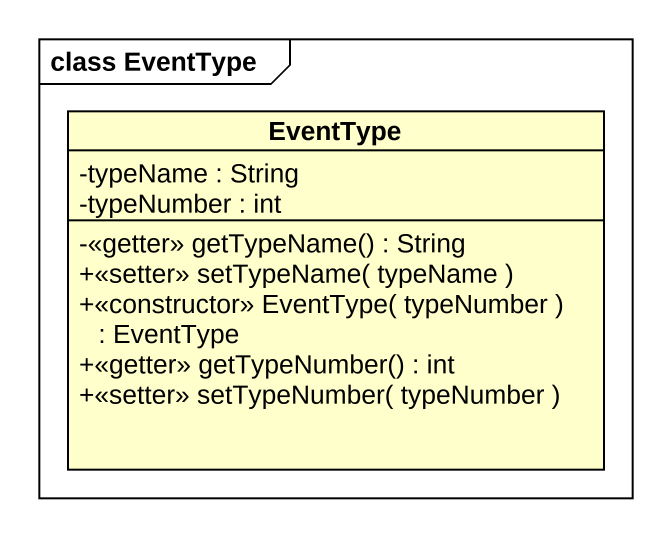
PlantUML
@startuml
mainframe class EventType
hide circle
hide empty members
skinparam classAttributeIconSize 0
class EventType {
  -typeName : String
  -typeNumber : int
  -<<getter>> getTypeName() : String
  +<<setter>> setTypeName( typeName )
  +<<constructor>> EventType( typeNumber ) : EventType
  +<<getter>> getTypeNumber() : int
  +<<setter>> setTypeNumber( typeNumber )
}
@enduml
